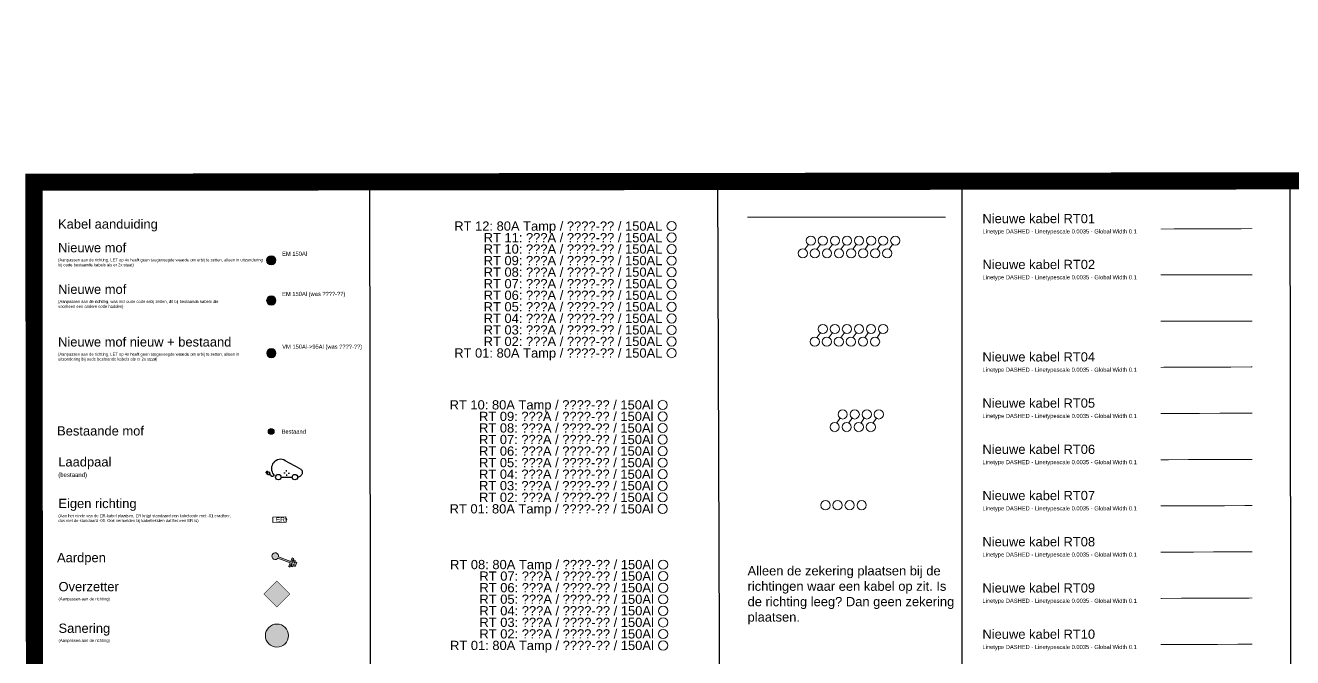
# Model space of a CAD drawing. Header units: metres. Extents: x 342 to 6270, y 11 to 2199.
# Drawn here: x 803.8 to 941, y 153.1 to 221.5 of the extents above; entities that cross this region are included whole.
import ezdxf
from ezdxf.enums import TextEntityAlignment as Align

# ---------------------------------------------------------------- set-up
doc = ezdxf.new("R2018")
doc.units = ezdxf.units.M
doc.linetypes.add('DASHED', pattern=[0.75, 0.5, -0.25])
for name, color, linetype, lineweight, true_color in [('01 - Aardpen', 160, 'Continuous', 0, 0x1940ff), ('Aansluiting LS K04', 3, 'DASHED', 0, 0x00f000), ('Aansluiting LS K05', 6, 'DASHED', 0, 0xeb00eb)]:
    doc.layers.add(name, color=color, linetype=linetype, lineweight=lineweight, true_color=true_color)
for name, color, linetype, lineweight in [('01 - Bestaande kabel', 125, 'Continuous', 0), ('02 - Overzetter lijn', 7, 'Continuous', 0), ('02 - Sanering', 6, 'Continuous', 0), ('02 - Sanering lijn', 7, 'Continuous', 0), ('Aansluiting LS K01', 120, 'DASHED', 0), ('Aansluiting LS K02', 52, 'DASHED', 0), ('Aansluiting LS K03', 5, 'DASHED', 0), ('Aansluiting LS K06', 30, 'DASHED', 0), ('Aansluiting LS K07', 252, 'DASHED', 0), ('Aansluiting LS K08', 244, 'DASHED', 0), ('Aansluiting LS K09', 104, 'DASHED', 0), ('Aansluiting LS K10', 1, 'DASHED', 0), ('Aansluiting LS K11', 190, 'DASHED', 0), ('Aansluiting LS K12', 201, 'DASHED', 0), ('AANSLUITKAST', 7, 'Continuous', 0), ('Knooppunt LS AM', 7, 'Continuous', 0)]:
    doc.layers.add(name, color=color, linetype=linetype, lineweight=lineweight)
for name, color, linetype in [('01 - Diversen', 7, 'Continuous'), ('01 - Station', 7, 'Continuous'), ('02 - Overzetter', 6, 'Continuous'), ('E_LV_SERVICE_CONNECTION', 7, 'Continuous')]:
    doc.layers.add(name, color=color, linetype=linetype)
doc.styles.get("Standard").update_dxf_attribs({"font": 'arial.ttf'})
doc.styles.add('TM-0.5', font='', dxfattribs={"height": 0.5})
doc.styles.get('TM-0.5').set_extended_font_data('Arial Nova Light')

# ---------------------------------------------------------------- blocks, each defined once
blk = doc.blocks.new('Aardpen 4.0')
at = {"layer": '01 - Aardpen', "transparency": 33554687}
h = blk.add_hatch(color=5, dxfattribs=at)
h.dxf.hatch_style = 1
edge = h.paths.add_edge_path()
edge.add_line((0.08, -0.33), (0.08, -1.75))
edge.add_line((0.08, -1.75), (0.5, -1.75))
edge.add_line((0.5, -1.75), (0.5, -1.9))
edge.add_line((0.5, -1.9), (0.08, -1.9))
edge.add_line((0.08, -1.9), (0.08, -2))
edge.add_line((0.08, -2), (0.38, -2))
edge.add_line((0.38, -2), (0.38, -2.15))
edge.add_line((0.38, -2.15), (0.08, -2.15))
edge.add_line((0.08, -2.15), (0.08, -2.25))
edge.add_line((0.08, -2.25), (0.25, -2.25))
edge.add_line((0.25, -2.25), (0.25, -2.4))
edge.add_line((0.25, -2.4), (-0.25, -2.4))
edge.add_line((-0.25, -2.4), (-0.25, -2.25))
edge.add_line((-0.25, -2.25), (-0.08, -2.25))
edge.add_line((-0.08, -2.25), (-0.08, -2.15))
edge.add_line((-0.08, -2.15), (-0.38, -2.15))
edge.add_line((-0.38, -2.15), (-0.38, -2))
edge.add_line((-0.38, -2), (-0.08, -2))
edge.add_line((-0.08, -2), (-0.08, -1.9))
edge.add_line((-0.08, -1.9), (-0.5, -1.9))
edge.add_line((-0.5, -1.9), (-0.5, -1.75))
edge.add_line((-0.5, -1.75), (-0.08, -1.75))
edge.add_line((-0.08, -1.75), (-0.08, -0.33))
edge.add_arc((0, 0), 0.338, -77.1867, 257.1867, ccw=False)
at = {"layer": '01 - Aardpen', "color": 0}
blk.add_lwpolyline([(0.08, -0.33), (0.08, -1.75), (0.5, -1.75), (0.5, -1.9), (0.08, -1.9), (0.08, -2), (0.38, -2), (0.38, -2.15), (0.08, -2.15), (0.08, -2.25), (0.25, -2.25), (0.25, -2.4), (-0.25, -2.4), (-0.25, -2.25), (-0.08, -2.25), (-0.08, -2.15), (-0.38, -2.15), (-0.38, -2), (-0.08, -2), (-0.08, -1.9), (-0.5, -1.9), (-0.5, -1.75), (-0.08, -1.75), (-0.08, -0.33, -8.905885)], format="xyb", close=True, dxfattribs=at)
blk = doc.blocks.new('E_LV_SERVICE_CONNECTION_8112162')
at = {"color": 0, "linetype": 'ByBlock'}
for p, q in [((-14037737, -259718), (-15099468, 732821)), ((-13366810, 468759), (-14428540, 1461298)), ((-1000000, 0), (-2000000, 0)), ((9900509, 3000000), (-1068653, 8948220)), ((0, 1000000), (0, 2000000)), ((1000000, 0), (2000000, 0)), ((-11251963, -2164540), (-12708668, -802766)), ((-4000000, -3000000), (4000000, -3000000)), ((0, -1000000), (0, -2000000))]:
    blk.add_line(p, q, dxfattribs=at)
for points in [[(-1068653, 8948220), (-2046699.790877, 9510230.864979), (-3156771.027985, 9717213.459695), (-4340356.041921, 9937903.347931), (-5526424.422006, 9729127.32637), (-6712492.802091, 9520351.304809), (-7748986.25074, 8908875.22182), (-8721101.942683, 8335378.595964), (-9447440.116179, 7473355.760306), (-10173778.289676, 6611332.924648), (-10572110.759271, 5558372.82079), (-10996822.548764, 4435681.089361), (-10997326.047346, 3236225.941359), (-10997829.545928, 2036770.793358), (-10574060.203242, 914326.758902), (-10176611.644038, -138401.032716), (-9450997, -1000000)], [(9900509, 3000000), (10333254.483515, 2746648.953113), (10655197.511057, 2373092.540418), (10994539.343664, 1979347.974387), (11176304.889732, 1492781.803657), (11358070.4358, 1006215.632926), (11363130.249038, 478035.25973), (11367930.634479, -23064.139445), (11212793.478392, -512839.739834), (11057656.322306, -1002615.340223), (10757316.046529, -1434549.850392), (10440744.445752, -1889827.448316), (9995737.916589, -2234325.954769), (9550731.387426, -2578824.461223), (9024123.494778, -2776288.019037), (8524515.951602, -2963627.184218), (8000000, -3000000)], [(-9450997, -1000000), (-9347582.768972, -1163668.844321), (-9311386.690068, -1349288.519489), (-9272444.262425, -1548991.940081), (-9316412.932189, -1745809.704387), (-9360381.601952, -1942627.468692), (-9480833.064581, -2107784.438988), (-9592789.891863, -2261293.993744), (-9756401.682657, -2367088.592227), (-9920013.473452, -2472883.190711), (-10114511.490466, -2517533.359334), (-10323766.890038, -2565571.324039), (-10539080.686478, -2536410.696621), (-10754394.482917, -2507250.069202), (-10944287.382836, -2405154.189778), (-11120788.407683, -2310258.449291), (-11251963, -2164540)]]:
    blk.add_lwpolyline(points, dxfattribs=at)
blk.add_lwpolyline([(-14334807, -582270), (-13119753, 737008), (-13000000, 868524), (-12164942, 226749), (-12138201, 0), (-12138201, -201101), (-13279135, -1404430), (-13519800, -1404430), (-14446809, -691346), (-14334807, -582270)], close=True, dxfattribs=at)
for centre in [(-6000000, -3000000), (6000000, -3000000)]:
    blk.add_circle(centre, 2000000, dxfattribs=at)
blk = doc.blocks.new('Laadpaal')
at = {"layer": 'E_LV_SERVICE_CONNECTION', "xscale": 1.489104598e-07, "yscale": 1.489104598e-07, "zscale": 0.1489104598483249}
blk.add_blockref('E_LV_SERVICE_CONNECTION_8112162', (817.43, 198.72), dxfattribs=at)
blk = doc.blocks.new('ER')
at = {"layer": 'Aansluiting LS K04', "linetype": 'Continuous'}
blk.add_lwpolyline([(-0.71, 0.3), (0.71, 0.3), (0.71, -0.29), (-0.71, -0.29)], close=True, dxfattribs=at)
at = {"layer": 'Aansluiting LS K04'}
for points in [[(0.81, 0), (0.71, 0.1)], [(0.71, 0), (0.81, 0)], [(0.81, 0), (0.71, -0.08)]]:
    blk.add_lwpolyline(points, dxfattribs=at)
at = {"layer": 'Aansluiting LS K04', "insert": (-0.38, 0.25), "char_height": 0.5, "attachment_point": 1, "style": 'TM-0.5'}
blk.add_mtext_dynamic_manual_height_columns('ER', width=1.2986, gutter_width=2.5, heights=[0], dxfattribs=at)
blk = doc.blocks.new('*U213')
at = {"layer": 'AANSLUITKAST'}
for points in [[(-4.53, -0.4), (-4.21, 0.06)], [(-3.23, -0.4), (-2.91, 0.06)], [(-1.93, -0.4), (-1.61, 0.06)], [(-0.62, -0.4), (-0.3, 0.06)], [(0.67, -0.4), (1, 0.07)], [(1.99, -0.4), (2.3, 0.07)], [(3.29, -0.4), (3.61, 0.07)], [(4.59, -0.4), (4.91, 0.07)]]:
    blk.add_lwpolyline(points, dxfattribs=at)
for centre in [(-3.91, 0.5), (-2.61, 0.5), (-1.3, 0.5), (0, 0.5), (1.3, 0.5), (2.61, 0.5), (3.91, 0.5), (5.22, 0.5), (-4.78, -0.87), (-3.48, -0.87), (-2.17, -0.87), (-0.87, -0.87), (0.44, -0.87), (1.74, -0.87), (3.05, -0.87), (4.35, -0.87)]:
    blk.add_circle(centre, 0.5, dxfattribs=at)
at = {"color": 7}
for tag, p in [('RI8', (-4.57, -1.76)), ('RI7', (-3.26, -1.76)), ('RI6', (-1.96, -1.76)), ('RI5', (-0.65, -1.76)), ('RI4', (0.65, -1.76)), ('RI3', (1.96, -1.76)), ('RI2', (3.26, -1.76)), ('RI1', (4.56, -1.76))]:
    blk.add_attdef(tag, text='', height=0.5, rotation=90, dxfattribs=at).set_placement(p, align=Align.RIGHT)
blk = doc.blocks.new('*U214')
at = {"layer": 'AANSLUITKAST'}
for points in [[(-4.53, -0.4), (-4.21, 0.06)], [(-3.23, -0.4), (-2.91, 0.06)], [(-1.93, -0.4), (-1.61, 0.06)], [(-0.62, -0.4), (-0.3, 0.06)], [(0.67, -0.4), (1, 0.07)], [(1.99, -0.4), (2.3, 0.07)]]:
    blk.add_lwpolyline(points, dxfattribs=at)
for centre in [(-3.91, 0.5), (-2.61, 0.5), (-1.3, 0.5), (0, 0.5), (1.3, 0.5), (2.61, 0.5), (-4.78, -0.87), (-3.48, -0.87), (-2.17, -0.87), (-0.87, -0.87), (0.44, -0.87), (1.74, -0.87)]:
    blk.add_circle(centre, 0.5, dxfattribs=at)
at = {"color": 7}
for tag, p in [('RI6', (-4.57, -1.76)), ('RI5', (-3.26, -1.76)), ('RI4', (-1.96, -1.76)), ('RI3', (-0.65, -1.76)), ('RI2', (0.65, -1.76)), ('RI1', (1.96, -1.76))]:
    blk.add_attdef(tag, text='', height=0.5, rotation=90, dxfattribs=at).set_placement(p, align=Align.RIGHT)
blk = doc.blocks.new('*U215')
at = {"layer": 'AANSLUITKAST'}
for points in [[(-4.53, -0.4), (-4.21, 0.06)], [(-3.23, -0.4), (-2.91, 0.06)], [(-1.93, -0.4), (-1.61, 0.06)], [(-0.62, -0.4), (-0.3, 0.06)]]:
    blk.add_lwpolyline(points, dxfattribs=at)
for centre in [(-3.91, 0.5), (-2.61, 0.5), (-1.3, 0.5), (0, 0.5), (-4.78, -0.87), (-3.48, -0.87), (-2.17, -0.87), (-0.87, -0.87)]:
    blk.add_circle(centre, 0.5, dxfattribs=at)
at = {"color": 7}
for tag, p in [('RI4', (-4.57, -1.76)), ('RI3', (-3.26, -1.76)), ('RI2', (-1.96, -1.76)), ('RI1', (-0.65, -1.76))]:
    blk.add_attdef(tag, text='', height=0.5, rotation=90, dxfattribs=at).set_placement(p, align=Align.RIGHT)
blk = doc.blocks.new('*U216')
at = {"layer": 'AANSLUITKAST'}
for centre in [(-4.78, -0.87), (-3.48, -0.87), (-2.17, -0.87), (-0.87, -0.87)]:
    blk.add_circle(centre, 0.5, dxfattribs=at)
at = {"color": 7}
for tag, p in [('RI4', (-4.57, -1.76)), ('RI3', (-3.26, -1.76)), ('RI2', (-1.96, -1.76)), ('RI1', (-0.65, -1.76))]:
    blk.add_attdef(tag, text='', height=0.5, rotation=90, dxfattribs=at).set_placement(p, align=Align.RIGHT)
blk = doc.blocks.new('*U205')
h = blk.add_hatch(color=0)
h.dxf.hatch_style = 1
h.paths.add_polyline_path([(0, 0.5), (0, -0.5, 0.414214), (0.5, 0, 0.414214)])
at = {"layer": '01 - Bestaande kabel'}
h = blk.add_hatch(color=256, dxfattribs=at)
h.dxf.hatch_style = 1
h.paths.add_polyline_path([(-0.5, 0, 0.414214), (0, -0.5), (0, 0.5, 0.414214)])
blk.add_lwpolyline([(0, 0.5), (0, -0.5)], dxfattribs=at)
at = {"layer": '01 - Station'}
blk.add_lwpolyline([(0, 0.5), (0, -0.5)], dxfattribs=at)
at = {"layer": 'Knooppunt LS AM'}
blk.add_circle((0, 0), 0.5, dxfattribs=at)
blk.add_attdef('MOF_TEKST', text='', height=0.45).set_placement((1.18, 0.93), align=Align.TOP_LEFT)
blk = doc.blocks.new('NIEUWE MOF')
h = blk.add_hatch(color=0)
h.dxf.hatch_style = 1
edge = h.paths.add_edge_path()
edge.add_arc((0, 0), 0.5, 0, 360)
at = {"layer": 'Knooppunt LS AM'}
blk.add_circle((0, 0), 0.5, dxfattribs=at)
blk.add_attdef('MOF_TEKST', text='', height=0.45).set_placement((1.18, 0.93), align=Align.TOP_LEFT)
blk = doc.blocks.new('BESTAANDE MOF')
at = {"layer": '01 - Bestaande kabel', "transparency": 33554687}
h = blk.add_hatch(color=256, dxfattribs=at)
h.dxf.hatch_style = 1
edge = h.paths.add_edge_path()
edge.add_arc((0, 0), 0.305, 0, 360)
at = {"color": 7, "true_color": 0xffffff}
blk.add_circle((0, 0), 0.305, dxfattribs=at)
blk.add_attdef('MOF_TEKST', text='', height=0.45, dxfattribs=at).set_placement((1.13, 0.21), align=Align.TOP_LEFT)
blk = doc.blocks.new('OVERZETTER')
at = {"layer": '02 - Overzetter', "transparency": 33554687}
h = blk.add_hatch(color=0, dxfattribs=at)
h.dxf.hatch_style = 1
h.paths.add_polyline_path([(-1.41, 0), (0, 1.41), (1.41, 0), (0, -1.41)])
at = {"layer": '02 - Overzetter lijn', "const_width": 0.05}
blk.add_lwpolyline([(-1.41, 0), (0, 1.41), (1.41, 0), (0, -1.41)], close=True, dxfattribs=at)
blk = doc.blocks.new('SANERING')
at = {"layer": '02 - Sanering', "transparency": 33554687}
h = blk.add_hatch(color=0, dxfattribs=at)
h.dxf.hatch_style = 1
h.paths.add_polyline_path([(1.25, 0, 1), (-1.25, 0, 1)])
at = {"layer": '02 - Sanering lijn'}
blk.add_circle((0, 0), 1.25, dxfattribs=at)
blk = doc.blocks.new('RT 1-10 LS')
at = {"linetype": 'DASHED'}
blk.add_wipeout([(-23.85, 6.25), (3.84, 6.25), (3.84, -6.98), (-23.85, -6.98)], dxfattribs=at)
at = {"layer": 'Aansluiting LS K01', "linetype": 'Continuous'}
blk.add_circle((2.92, -5.83), 0.5, dxfattribs=at)
at = {"layer": 'Aansluiting LS K02', "linetype": 'Continuous'}
blk.add_circle((2.92, -4.58), 0.5, dxfattribs=at)
at = {"layer": 'Aansluiting LS K03', "linetype": 'Continuous'}
blk.add_circle((2.92, -3.33), 0.5, dxfattribs=at)
at = {"layer": 'Aansluiting LS K04', "linetype": 'Continuous'}
blk.add_circle((2.92, -2.08), 0.5, dxfattribs=at)
at = {"layer": 'Aansluiting LS K05', "linetype": 'Continuous'}
blk.add_circle((2.92, -0.83), 0.5, dxfattribs=at)
at = {"layer": 'Aansluiting LS K06', "linetype": 'Continuous'}
blk.add_circle((2.92, 0.42), 0.5, dxfattribs=at)
at = {"layer": 'Aansluiting LS K07', "linetype": 'Continuous'}
blk.add_circle((2.92, 1.67), 0.5, dxfattribs=at)
at = {"layer": 'Aansluiting LS K08', "linetype": 'Continuous'}
blk.add_circle((2.92, 2.92), 0.5, dxfattribs=at)
at = {"layer": 'Aansluiting LS K09', "linetype": 'Continuous'}
blk.add_circle((2.92, 4.17), 0.5, dxfattribs=at)
at = {"layer": 'Aansluiting LS K10', "linetype": 'Continuous'}
blk.add_circle((2.92, 5.42), 0.5, dxfattribs=at)
at = {"layer": 'Aansluiting LS K01'}
blk.add_attdef('RT_01:', text='', height=1, dxfattribs=at).set_placement((1.92, -6.32), align=Align.RIGHT)
at = {"layer": 'Aansluiting LS K02'}
blk.add_attdef('RT_02:', text='', height=1, dxfattribs=at).set_placement((1.92, -5.07), align=Align.RIGHT)
at = {"layer": 'Aansluiting LS K03'}
blk.add_attdef('RT_03:', text='', height=1, dxfattribs=at).set_placement((1.92, -3.81), align=Align.RIGHT)
at = {"layer": 'Aansluiting LS K04'}
blk.add_attdef('RT_04:', text='', height=1, dxfattribs=at).set_placement((1.92, -2.57), align=Align.RIGHT)
at = {"layer": 'Aansluiting LS K05'}
blk.add_attdef('RT_05:', text='', height=1, dxfattribs=at).set_placement((1.92, -1.32), align=Align.RIGHT)
at = {"layer": 'Aansluiting LS K06'}
blk.add_attdef('RT_06:', text='', height=1, dxfattribs=at).set_placement((1.92, -0.07), align=Align.RIGHT)
at = {"layer": 'Aansluiting LS K07'}
blk.add_attdef('RT_07:', text='', height=1, dxfattribs=at).set_placement((1.92, 1.18), align=Align.RIGHT)
at = {"layer": 'Aansluiting LS K08'}
blk.add_attdef('RT_08:', text='', height=1, dxfattribs=at).set_placement((1.92, 2.43), align=Align.RIGHT)
at = {"layer": 'Aansluiting LS K09'}
blk.add_attdef('RT_09:', text='', height=1, dxfattribs=at).set_placement((1.92, 3.68), align=Align.RIGHT)
at = {"layer": 'Aansluiting LS K10'}
blk.add_attdef('RT_10:', text='', height=1, dxfattribs=at).set_placement((1.92, 4.93), align=Align.RIGHT)
blk = doc.blocks.new('RT 1-8 LS')
at = {"linetype": 'DASHED'}
blk.add_wipeout([(-24.77, 6.05), (2.92, 6.05), (2.92, -4.82), (-24.77, -4.82)], dxfattribs=at)
at = {"layer": 'Aansluiting LS K01', "linetype": 'Continuous'}
blk.add_circle((2.01, -3.67), 0.5, dxfattribs=at)
at = {"layer": 'Aansluiting LS K02', "linetype": 'Continuous'}
blk.add_circle((2.01, -2.42), 0.5, dxfattribs=at)
at = {"layer": 'Aansluiting LS K03', "linetype": 'Continuous'}
blk.add_circle((2.01, -1.17), 0.5, dxfattribs=at)
at = {"layer": 'Aansluiting LS K04', "linetype": 'Continuous'}
blk.add_circle((2.01, 0.08), 0.5, dxfattribs=at)
at = {"layer": 'Aansluiting LS K05', "linetype": 'Continuous'}
blk.add_circle((2.01, 1.33), 0.5, dxfattribs=at)
at = {"layer": 'Aansluiting LS K06', "linetype": 'Continuous'}
blk.add_circle((2.01, 2.58), 0.5, dxfattribs=at)
at = {"layer": 'Aansluiting LS K07', "linetype": 'Continuous'}
blk.add_circle((2.01, 3.83), 0.5, dxfattribs=at)
at = {"layer": 'Aansluiting LS K08', "linetype": 'Continuous'}
blk.add_circle((2.01, 5.08), 0.5, dxfattribs=at)
at = {"layer": 'Aansluiting LS K01'}
blk.add_attdef('RT_01:', text='', height=1, dxfattribs=at).set_placement((1.01, -4.16), align=Align.RIGHT)
at = {"layer": 'Aansluiting LS K02'}
blk.add_attdef('RT_02:', text='', height=1, dxfattribs=at).set_placement((1.01, -2.91), align=Align.RIGHT)
at = {"layer": 'Aansluiting LS K03'}
blk.add_attdef('RT_03:', text='', height=1, dxfattribs=at).set_placement((1.01, -1.66), align=Align.RIGHT)
at = {"layer": 'Aansluiting LS K04'}
blk.add_attdef('RT_04:', text='', height=1, dxfattribs=at).set_placement((1.01, -0.41), align=Align.RIGHT)
at = {"layer": 'Aansluiting LS K05'}
blk.add_attdef('RT_05:', text='', height=1, dxfattribs=at).set_placement((1.01, 0.84), align=Align.RIGHT)
at = {"layer": 'Aansluiting LS K06'}
blk.add_attdef('RT_06:', text='', height=1, dxfattribs=at).set_placement((1.01, 2.09), align=Align.RIGHT)
at = {"layer": 'Aansluiting LS K07'}
blk.add_attdef('RT_07:', text='', height=1, dxfattribs=at).set_placement((1.01, 3.34), align=Align.RIGHT)
at = {"layer": 'Aansluiting LS K08'}
blk.add_attdef('RT_08:', text='', height=1, dxfattribs=at).set_placement((1.01, 4.59), align=Align.RIGHT)
blk = doc.blocks.new('RT 1-12 LS')
at = {"linetype": 'DASHED'}
blk.add_wipeout([(-24.51, 8.12), (3.18, 8.12), (3.18, -7.51), (-24.51, -7.51)], dxfattribs=at)
at = {"layer": 'Aansluiting LS K01', "linetype": 'Continuous'}
blk.add_circle((2.26, -6.36), 0.5, dxfattribs=at)
at = {"layer": 'Aansluiting LS K02', "linetype": 'Continuous'}
blk.add_circle((2.26, -5.11), 0.5, dxfattribs=at)
at = {"layer": 'Aansluiting LS K03', "linetype": 'Continuous'}
blk.add_circle((2.26, -3.86), 0.5, dxfattribs=at)
at = {"layer": 'Aansluiting LS K04', "linetype": 'Continuous'}
blk.add_circle((2.26, -2.61), 0.5, dxfattribs=at)
at = {"layer": 'Aansluiting LS K05', "linetype": 'Continuous'}
blk.add_circle((2.26, -1.36), 0.5, dxfattribs=at)
at = {"layer": 'Aansluiting LS K06', "linetype": 'Continuous'}
blk.add_circle((2.26, -0.11), 0.5, dxfattribs=at)
at = {"layer": 'Aansluiting LS K07', "linetype": 'Continuous'}
blk.add_circle((2.26, 1.14), 0.5, dxfattribs=at)
at = {"layer": 'Aansluiting LS K08', "linetype": 'Continuous'}
blk.add_circle((2.26, 2.39), 0.5, dxfattribs=at)
at = {"layer": 'Aansluiting LS K09', "linetype": 'Continuous'}
blk.add_circle((2.26, 3.64), 0.5, dxfattribs=at)
at = {"layer": 'Aansluiting LS K10', "linetype": 'Continuous'}
blk.add_circle((2.26, 4.89), 0.5, dxfattribs=at)
at = {"layer": 'Aansluiting LS K11', "linetype": 'Continuous'}
blk.add_circle((2.26, 6.14), 0.5, dxfattribs=at)
at = {"layer": 'Aansluiting LS K12', "linetype": 'Continuous'}
blk.add_circle((2.26, 7.39), 0.5, dxfattribs=at)
at = {"layer": 'Aansluiting LS K01'}
blk.add_attdef('RT_01:', text='', height=1, dxfattribs=at).set_placement((1.26, -6.85), align=Align.RIGHT)
at = {"layer": 'Aansluiting LS K02'}
blk.add_attdef('RT_02:', text='', height=1, dxfattribs=at).set_placement((1.26, -5.6), align=Align.RIGHT)
at = {"layer": 'Aansluiting LS K03'}
blk.add_attdef('RT_03:', text='', height=1, dxfattribs=at).set_placement((1.26, -4.35), align=Align.RIGHT)
at = {"layer": 'Aansluiting LS K04'}
blk.add_attdef('RT_04:', text='', height=1, dxfattribs=at).set_placement((1.26, -3.1), align=Align.RIGHT)
at = {"layer": 'Aansluiting LS K05'}
blk.add_attdef('RT_05:', text='', height=1, dxfattribs=at).set_placement((1.26, -1.85), align=Align.RIGHT)
at = {"layer": 'Aansluiting LS K06'}
blk.add_attdef('RT_06:', text='', height=1, dxfattribs=at).set_placement((1.26, -0.6), align=Align.RIGHT)
at = {"layer": 'Aansluiting LS K07'}
blk.add_attdef('RT_07:', text='', height=1, dxfattribs=at).set_placement((1.26, 0.65), align=Align.RIGHT)
at = {"layer": 'Aansluiting LS K08'}
blk.add_attdef('RT_08:', text='', height=1, dxfattribs=at).set_placement((1.26, 1.9), align=Align.RIGHT)
at = {"layer": 'Aansluiting LS K09'}
blk.add_attdef('RT_09:', text='', height=1, dxfattribs=at).set_placement((1.26, 3.15), align=Align.RIGHT)
at = {"layer": 'Aansluiting LS K10'}
blk.add_attdef('RT_10:', text='', height=1, dxfattribs=at).set_placement((1.26, 4.4), align=Align.RIGHT)
at = {"layer": 'Aansluiting LS K11'}
blk.add_attdef('RT_11:', text='', height=1, dxfattribs=at).set_placement((1.26, 5.63), align=Align.RIGHT)
at = {"layer": 'Aansluiting LS K12'}
blk.add_attdef('RT_12:', text='', height=1, dxfattribs=at).set_placement((1.26, 6.88), align=Align.RIGHT)

msp = doc.modelspace()

# ---------------------------------------------------------------- linework, layer by layer
msp.add_lwpolyline([(905.1641, 204.63718), (905.1641, 136.36962), (940.79504, 136.36962), (940.70921, 204.68439)])
at = {"const_width": 0.1}
msp.add_lwpolyline([(881.96472, 200.72074), (903.43659, 200.72074)], dxfattribs=at)
at = {"layer": '01 - Station'}
for points in [[(841.0642, 204.56149), (841.24462, 91.80126)], [(878.72612, 204.58744), (879.01906, 125.41241), (841.19107, 125.26992)]]:
    msp.add_lwpolyline(points, dxfattribs=at)
at = {"layer": 'Aansluiting LS K01', "ltscale": 0.0035, "const_width": 0.1}
msp.add_lwpolyline([(926.69718, 199.44665), (936.58091, 199.48437)], dxfattribs=at)
at = {"layer": 'Aansluiting LS K02', "ltscale": 0.0035, "const_width": 0.1}
msp.add_lwpolyline([(926.69718, 194.48437), (936.58091, 194.48437)], dxfattribs=at)
at = {"layer": 'Aansluiting LS K03', "ltscale": 0.0035, "const_width": 0.1}
msp.add_lwpolyline([(926.69718, 189.48437), (936.58091, 189.48437)], dxfattribs=at)
at = {"layer": 'Aansluiting LS K04', "ltscale": 0.0035, "const_width": 0.1}
msp.add_lwpolyline([(926.69718, 184.48437), (936.58091, 184.52209)], dxfattribs=at)
at = {"layer": 'Aansluiting LS K05', "ltscale": 0.0035, "const_width": 0.1}
msp.add_lwpolyline([(926.69718, 179.48437), (936.58091, 179.52209)], dxfattribs=at)
at = {"layer": 'Aansluiting LS K06', "ltscale": 0.0035, "const_width": 0.1}
msp.add_lwpolyline([(926.69718, 174.48437), (936.58091, 174.52209)], dxfattribs=at)
at = {"layer": 'Aansluiting LS K07', "ltscale": 0.0035, "const_width": 0.1}
msp.add_lwpolyline([(926.69718, 169.48437), (936.58091, 169.52209)], dxfattribs=at)
at = {"layer": 'Aansluiting LS K08', "ltscale": 0.0035, "const_width": 0.1}
msp.add_lwpolyline([(926.69718, 164.48432), (936.58091, 164.52204)], dxfattribs=at)
at = {"layer": 'Aansluiting LS K09', "linetype": 'Continuous', "const_width": 1.85405}
msp.add_lwpolyline([(1008.71125, 204.72903), (1008.83849, 77.97572), (804.90629, 77.76343), (804.77435, 204.50689), (1008.71125, 204.72903)], dxfattribs=at)
at = {"layer": 'Aansluiting LS K09', "ltscale": 0.0035, "const_width": 0.1}
msp.add_lwpolyline([(926.69718, 159.48458), (936.58091, 159.5223)], dxfattribs=at)
at = {"layer": 'Aansluiting LS K10', "ltscale": 0.0035, "const_width": 0.1}
msp.add_lwpolyline([(926.69718, 154.48458), (936.58091, 154.5223)], dxfattribs=at)

# ---------------------------------------------------------------- block references
for name, p in [('*U213', (892.7466, 197.68587)), ('*U214', (894.03826, 188.12826)), ('*U215', (896.18874, 178.88989))]:
    msp.add_blockref(name, p)
ref = msp.add_blockref('BESTAANDE MOF', (830.4433, 177.54158))
lines = msp.add_mtext('Bestaand', dxfattribs={"insert": (831.5735, 177.75382), "char_height": 0.45, "attachment_point": 1, "bg_fill": 3, "box_fill_scale": 1.5, "bg_fill_color": 256, "bg_fill_transparency": 0})
ref.add_attrib('MOF_TEKST', '', (831.5735, 177.75382)).embed_mtext(lines)
at = {"layer": '01 - Aardpen', "rotation": 68.12330412590136}
msp.add_blockref('Aardpen 4.0', (830.90231, 164.04231), dxfattribs=at)
at = {"layer": '01 - Bestaande kabel'}
msp.add_blockref('*U216', (895.19743, 170.43009), dxfattribs=at)
at = {"layer": '01 - Diversen'}
msp.add_blockref('Laadpaal', (14.68498, -25.67092), dxfattribs=at)
at = {"layer": '01 - Diversen', "rotation": 1.049737604124316}
msp.add_blockref('ER', (831.34084, 167.9972), dxfattribs=at)
at = {"layer": 'Aansluiting LS K05'}
ref = msp.add_blockref('NIEUWE MOF', (830.44969, 196.05893), dxfattribs=at)
lines = msp.add_mtext('EM 150Al', dxfattribs={"layer": '0', "insert": (831.62643, 196.99227), "char_height": 0.45, "attachment_point": 1, "bg_fill": 3, "box_fill_scale": 1.5, "bg_fill_color": 256, "bg_fill_transparency": 0})
ref.add_attrib('MOF_TEKST', '', (831.62643, 196.99227)).embed_mtext(lines)
ref = msp.add_blockref('NIEUWE MOF', (830.45251, 191.71505), dxfattribs=at)
lines = msp.add_mtext('EM 150Al (was ????-??)', dxfattribs={"layer": '0', "insert": (831.62925, 192.64838), "char_height": 0.45, "attachment_point": 1, "bg_fill": 3, "box_fill_scale": 1.5, "bg_fill_color": 256, "bg_fill_transparency": 0})
ref.add_attrib('MOF_TEKST', '', (831.62925, 192.64838)).embed_mtext(lines)
ref = msp.add_blockref('*U205', (830.4591, 186.0107), dxfattribs=at)
lines = msp.add_mtext('VM 150Al->95Al (was ????-??)', dxfattribs={"layer": '0', "insert": (831.63584, 186.94403), "char_height": 0.45, "attachment_point": 1, "bg_fill": 3, "box_fill_scale": 1.5, "bg_fill_color": 256, "bg_fill_transparency": 0})
ref.add_attrib('MOF_TEKST', '', (831.63584, 186.94403)).embed_mtext(lines)
for name, p in [('OVERZETTER', (831.06484, 159.95875)), ('SANERING', (831.06484, 155.45875))]:
    msp.add_blockref(name, p, dxfattribs=at)

# ---------------------------------------------------------------- texts
at = {"char_height": 1, "attachment_point": 1, "style": 'TM-0.5'}
for s, width, gutter_width, heights, insert in [('Kabel aanduiding', 18.9857139, 23.74305, [0], (807.38336, 200.48816)), ('Nieuwe kabel RT01\\P{\\H0.44538x;Linetype DASHED - Linetypescale 0.0035 - Global Width 0.1}', 18.9857139, 23.74305, [0], (907.39661, 201.07632)), ('Nieuwe mof^J{\\H0.31813x;(Aanpassen aan de richting, LET op 4x heeft geen toegevoegde waarde om erbij te zetten, alleen in uitzondering bij oude bestaande kabels als er 2x staat)}', 22.546411, 4.4034, [5.40924], (807.38336, 197.92814)), ('Nieuwe kabel RT02\\P{\\H0.44538x;Linetype DASHED - Linetypescale 0.0035 - Global Width 0.1}', 18.9857139, 23.74305, [0], (907.40034, 196.11286)), ('Nieuwe mof\\P{\\H0.31813x;(Aanpassen aan de richting, was incl oude code erbij zetten, dit bij bestaande kabels die voorheen een andere code hadden)}', 18.9857139, 23.74305, [0], (807.39172, 193.42814)), ('Nieuwe mof nieuw + bestaand^J{\\H0.31813x;(Aanpassen aan de richting, LET op 4x heeft geen toegevoegde waarde om erbij te zetten, alleen in uitzondering bij oude bestaande kabels als er 2x staat)}', 20.4813009, 4.4034, [8.34883], (807.38336, 187.73099)), ('Nieuwe kabel RT04\\P{\\H0.44538x;Linetype DASHED - Linetypescale 0.0035 - Global Width 0.1}', 18.9857139, 23.74305, [0], (907.39661, 186.11403)), ('Nieuwe kabel RT05\\P{\\H0.44538x;Linetype DASHED - Linetypescale 0.0035 - Global Width 0.1}', 18.9857139, 23.74305, [0], (907.39661, 181.11403)), ('Bestaande mof', 18.9857139, 23.74305, [0], (807.28113, 178.10695)), ('Nieuwe kabel RT06\\P{\\H0.44538x;Linetype DASHED - Linetypescale 0.0035 - Global Width 0.1}', 18.9857139, 23.74305, [0], (907.39661, 176.11403)), ('Laadpaal\\P{\\H0.46667x;(bestaand)}', 18.9857139, 23.74305, [0], (807.40746, 174.75476)), ('Eigen richting \\P{\\H0.31813x;(Aan het einde van de ER-kabel plaatsen, ER krijgt standaard een kabelcode met -01 erachter, dus niet de standaard -00. Ook vermelden bij kabelteksten dat het een ER is)}', 18.9857139, 23.74305, [0], (807.42052, 170.25478)), ('Nieuwe kabel RT07\\P{\\H0.44538x;Linetype DASHED - Linetypescale 0.0035 - Global Width 0.1}', 18.9857139, 23.74305, [0], (907.39661, 171.11403)), ('Nieuwe kabel RT08\\P{\\H0.44538x;Linetype DASHED - Linetypescale 0.0035 - Global Width 0.1}', 18.9857139, 23.74305, [0], (907.39661, 166.11398)), ('Aardpen', 18.9857139, 23.74305, [0], (807.27534, 164.39559)), ('Alleen de zekering plaatsen bij de richtingen waar een kabel op zit. Is de richting leeg? Dan geen zekering plaatsen.', 23.1451191, 23.74305, [0], (881.98605, 162.96927)), ('Overzetter\\P{\\H0.31813x;(Aanpassen aan de richting)}', 18.9857139, 23.74305, [0], (807.43492, 161.2548)), ('Nieuwe kabel RT09\\P{\\H0.44538x;Linetype DASHED - Linetypescale 0.0035 - Global Width 0.1}', 18.9857139, 23.74305, [0], (907.39661, 161.11424)), ('Sanering\\P{\\H0.31813x;(Aanpassen aan de richting)}', 18.9857139, 23.74305, [0], (807.43492, 156.7548)), ('Nieuwe kabel RT10\\P{\\H0.44538x;Linetype DASHED - Linetypescale 0.0035 - Global Width 0.1}', 18.9857139, 23.74305, [0], (907.39661, 156.11424))]:
    msp.add_mtext_dynamic_manual_height_columns(s, width=width, gutter_width=gutter_width, heights=heights, dxfattribs=dict(at, insert=insert))

# ---------------------------------------------------------------- next in the draw order: block references
for name, p, values in [('RT 1-12 LS', (871.50861, 192.38443), {'RT_12:': 'RT 12: 80A Tamp / ????-?? / 150AL', 'RT_11:': 'RT 11: ???A / ????-?? / 150AL', 'RT_10:': 'RT 10: ???A / ????-?? / 150AL', 'RT_09:': 'RT 09: ???A / ????-?? / 150AL', 'RT_08:': 'RT 08: ???A / ????-?? / 150AL', 'RT_07:': 'RT 07: ???A / ????-?? / 150AL', 'RT_06:': 'RT 06: ???A / ????-?? / 150AL', 'RT_05:': 'RT 05: ???A / ????-?? / 150AL', 'RT_04:': 'RT 04: ???A / ????-?? / 150AL', 'RT_03:': 'RT 03: ???A / ????-?? / 150AL', 'RT_02:': 'RT 02: ???A / ????-?? / 150AL', 'RT_01:': 'RT 01: 80A Tamp / ????-?? / 150AL'}), ('RT 1-10 LS', (869.882, 174.99368), {'RT_10:': 'RT 10: 80A Tamp / ????-?? / 150Al', 'RT_09:': 'RT 09: ???A / ????-?? / 150Al', 'RT_08:': 'RT 08: ???A / ????-?? / 150Al', 'RT_07:': 'RT 07: ???A / ????-?? / 150Al', 'RT_06:': 'RT 06: ???A / ????-?? / 150Al', 'RT_05:': 'RT 05: ???A / ????-?? / 150Al', 'RT_04:': 'RT 04: ???A / ????-?? / 150Al', 'RT_03:': 'RT 03: ???A / ????-?? / 150Al', 'RT_02:': 'RT 02: ???A / ????-?? / 150Al', 'RT_01:': 'RT 01: 80A Tamp / ????-?? / 150Al'}), ('RT 1-8 LS', (870.83568, 158.05448), {'RT_08:': 'RT 08: 80A Tamp / ????-?? / 150Al', 'RT_07:': 'RT 07: ???A / ????-?? / 150Al', 'RT_06:': 'RT 06: ???A / ????-?? / 150Al', 'RT_05:': 'RT 05: ???A / ????-?? / 150Al', 'RT_04:': 'RT 04: ???A / ????-?? / 150Al', 'RT_03:': 'RT 03: ???A / ????-?? / 150Al', 'RT_02:': 'RT 02: ???A / ????-?? / 150Al', 'RT_01:': 'RT 01: 80A Tamp / ????-?? / 150Al'})]:
    msp.add_blockref(name, p).add_auto_attribs(values)

doc.saveas('drawing.dxf')
